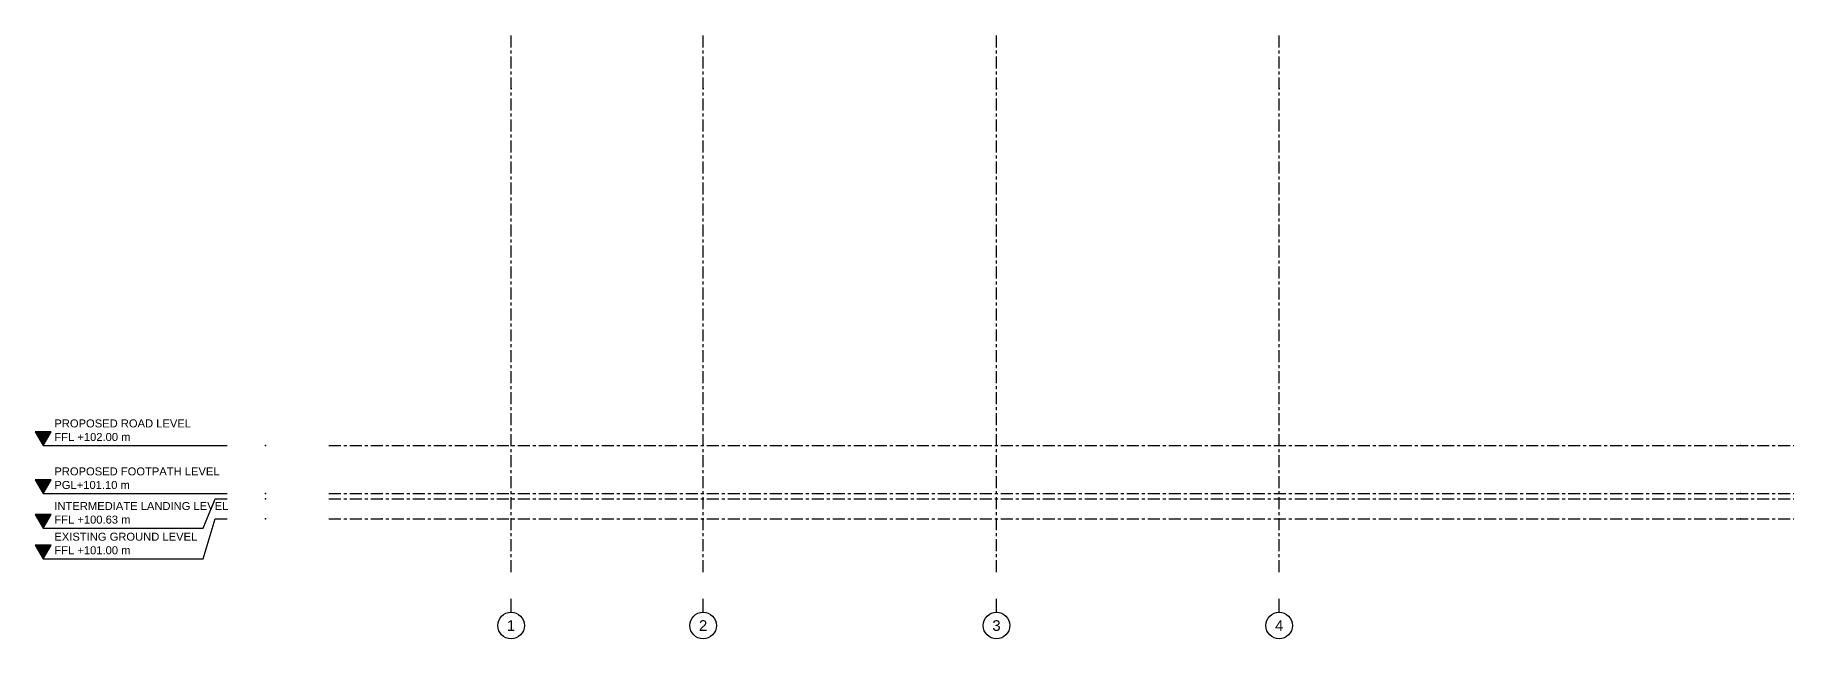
# Model space of a CAD drawing. Header units: millimetres. Extents: x -25371 to 2282244, y -90657 to 147824.
# Drawn here: x 2126763 to 2159732, y -6198 to 5127 of the extents above; entities that cross this region are included whole.
import ezdxf
from ezdxf.enums import TextEntityAlignment as Align

# ---------------------------------------------------------------- set-up
doc = ezdxf.new("R2010")
doc.units = ezdxf.units.MM
doc.linetypes.add('CENTER', pattern=[50.8, 31.75, -6.35, 6.35, -6.35])
doc.linetypes.add('TA_GL_000.90000', pattern=[2.475, 0.9, -0.225, 0.225, -0.225, 0.9])
for name, color, linetype in [('000 - 0_SYM_DWG_GRID-BUBBLE_MAIN_COLOR_6', 7, 'Continuous'), ('000 - 0_SYM_DWG_GRIDLINE_MAIN_COLOR_251', 7, 'Continuous'), ('000 - 0_SYM_DWG_LEVEL_MAIN_COLOR_2', 7, 'Continuous'), ('000 - 0_SYM_DWG_LEVEL_TEXT', 7, 'Continuous'), ('000 - 0_SYM_DWG_SLOPE-SYM_TEXT_COLOR_3', 7, 'Continuous'), ('000 - GRID', 7, 'CENTER')]:
    doc.layers.add(name, color=color, linetype=linetype)
doc.styles.add('Arial', font='arial.ttf', dxfattribs={"height": 300})
doc.styles.add('Arial_1', font='arial.ttf', dxfattribs={"height": 400})
doc.styles.add('TA', font='', dxfattribs={"height": 4.5})
doc.styles.get('TA').set_extended_font_data('Cordia New')

# ---------------------------------------------------------------- blocks, each defined once
blk = doc.blocks.new('*U2260')
at = {"layer": '000 - 0_SYM_DWG_LEVEL_MAIN_COLOR_2'}
blk.add_hatch(color=7, dxfattribs=at).paths.add_polyline_path([(-80.41, 5.18), (-83.4, 0), (-86.39, 5.18)])
at = {"color": 7}
blk.add_point((0, 0), dxfattribs=at)
at = {"layer": '000 - 0_SYM_DWG_GRIDLINE_MAIN_COLOR_251', "color": 7}
blk.add_lwpolyline([(-83.4, 0), (-23.4, 0), (-18.9, 0), (-14.4, 0)], dxfattribs=at)
at = {"layer": '000 - 0_SYM_DWG_LEVEL_MAIN_COLOR_2', "color": 7, "lineweight": 25}
for p, q in [((-80.41, 5.18), (-86.39, 5.18)), ((-86.39, 5.18), (-83.4, 0)), ((-83.4, 0), (-80.41, 5.18))]:
    blk.add_line(p, q, dxfattribs=at)
at = {"layer": '000 - 0_SYM_DWG_LEVEL_TEXT', "color": 7, "style": 'Arial_1'}
for tag, p in [('LV_NAME_1', (-79.18, 11.92)), ('LV_NAME_2', (-79.19, 6.83)), ('LV_NAME_3', (-79.2, 1.74))]:
    blk.add_attdef(tag, p, '', height=3, dxfattribs=at)
blk = doc.blocks.new('*U456')
at = {"layer": '000 - 0_SYM_DWG_LEVEL_MAIN_COLOR_2'}
blk.add_hatch(color=7, dxfattribs=at).paths.add_polyline_path([(-80.41, -5.82), (-83.4, -11), (-86.39, -5.82)])
at = {"color": 7}
blk.add_point((0, 0), dxfattribs=at)
at = {"layer": '000 - 0_SYM_DWG_GRIDLINE_MAIN_COLOR_251', "color": 7}
blk.add_lwpolyline([(-83.4, -11), (-23.4, -11), (-18.9, 0), (-14.4, 0)], dxfattribs=at)
at = {"layer": '000 - 0_SYM_DWG_LEVEL_MAIN_COLOR_2', "color": 7, "lineweight": 25}
for p, q in [((-80.41, -5.82), (-86.39, -5.82)), ((-86.39, -5.82), (-83.4, -11)), ((-83.4, -11), (-80.41, -5.82))]:
    blk.add_line(p, q, dxfattribs=at)
at = {"layer": '000 - 0_SYM_DWG_LEVEL_TEXT', "color": 7, "style": 'Arial_1'}
for tag, p in [('LV_NAME_1', (-79.18, 0.92)), ('LV_NAME_3', (-79.2, -9.26)), ('LV_NAME_2', (-79.19, -4.17))]:
    blk.add_attdef(tag, p, '', height=3, dxfattribs=at)
blk = doc.blocks.new('*U455')
at = {"layer": '000 - 0_SYM_DWG_LEVEL_MAIN_COLOR_2'}
blk.add_hatch(color=7, dxfattribs=at).paths.add_polyline_path([(-80.41, -9.82), (-83.4, -15), (-86.39, -9.82)])
at = {"color": 7}
blk.add_point((0, 0), dxfattribs=at)
at = {"layer": '000 - 0_SYM_DWG_GRIDLINE_MAIN_COLOR_251', "color": 7}
blk.add_lwpolyline([(-83.4, -15), (-23.4, -15), (-18.9, 0), (-14.4, 0)], dxfattribs=at)
at = {"layer": '000 - 0_SYM_DWG_LEVEL_MAIN_COLOR_2', "color": 7, "lineweight": 25}
for p, q in [((-80.41, -9.82), (-86.39, -9.82)), ((-86.39, -9.82), (-83.4, -15)), ((-83.4, -15), (-80.41, -9.82))]:
    blk.add_line(p, q, dxfattribs=at)
at = {"layer": '000 - 0_SYM_DWG_LEVEL_TEXT', "color": 7, "style": 'Arial_1'}
for tag, p in [('LV_NAME_2', (-79.19, -8.17)), ('LV_NAME_1', (-79.18, -3.08)), ('LV_NAME_3', (-79.2, -13.26))]:
    blk.add_attdef(tag, p, '', height=3, dxfattribs=at)
blk = doc.blocks.new('*U2261')
at = {"layer": '000 - 0_SYM_DWG_GRIDLINE_MAIN_COLOR_251', "color": 7, "linetype": 'ByBlock', "ltscale": 5}
blk.add_line((20, 0), (-529.29, 0), dxfattribs=at)
at = {"layer": '000 - 0_SYM_DWG_GRIDLINE_MAIN_COLOR_251', "color": 7}
for p in [(-509.29, 0), (0, 0)]:
    blk.add_point(p, dxfattribs=at)
at = {"color": 7, "style": 'TA', "flags": 1}
blk.add_attdef('LOCATION', (6, -6), '', height=4.5, rotation=270, dxfattribs=at)
blk = doc.blocks.new('*U459')
at = {"layer": '000 - 0_SYM_DWG_GRID-BUBBLE_MAIN_COLOR_6', "color": 7}
blk.add_line((35, 0), (30, 0), dxfattribs=at)
blk.add_circle((40, 0), 5, dxfattribs=at)
at = {"layer": '000 - 0_SYM_DWG_GRIDLINE_MAIN_COLOR_251', "color": 7, "linetype": 'ByBlock', "ltscale": 5}
blk.add_line((20, 0), (-181.5, 0), dxfattribs=at)
at = {"layer": '000 - 0_SYM_DWG_GRIDLINE_MAIN_COLOR_251', "color": 7}
for p in [(-161.5, 0), (0, 0)]:
    blk.add_point(p, dxfattribs=at)
at = {"color": 7, "style": 'TA', "flags": 1}
blk.add_attdef('LOCATION', (6, -6), '', height=4.5, rotation=270, dxfattribs=at)
at = {"layer": '000 - 0_SYM_DWG_SLOPE-SYM_TEXT_COLOR_3', "color": 7, "style": 'Arial'}
blk.add_attdef('GRID-HEAD', text='', height=4, rotation=90, dxfattribs=at).set_placement((40, 0), align=Align.MIDDLE_CENTER)

msp = doc.modelspace()

# ---------------------------------------------------------------- block references
at = {"color": 7, "xscale": 50, "yscale": 50, "zscale": 50}
for name, p, values in [('*U2260', (2131082.646, -2572.744), {'LV_NAME_2': 'PROPOSED ROAD LEVEL', 'LV_NAME_3': 'FFL +102.00 m'}), ('*U2260', (2131082.646, -3472.744), {'LV_NAME_2': 'PROPOSED FOOTPATH LEVEL', 'LV_NAME_3': 'PGL+101.10 m'}), ('*U456', (2131082.646, -3572.744), {'LV_NAME_2': 'INTERMEDIATE LANDING LEVEL', 'LV_NAME_3': 'FFL +100.63 m'}), ('*U455', (2131082.646, -3947.744), {'LV_NAME_2': 'EXISTING GROUND LEVEL', 'LV_NAME_3': 'FFL +101.00 m'})]:
    msp.add_blockref(name, p, dxfattribs=at).add_auto_attribs(values)
at = {"layer": '000 - GRID', "color": 7, "linetype": 'TA_GL_000.90000', "xscale": 50.00000000000004, "yscale": 50.00000000000004, "zscale": 50.00000000000004, "rotation": 270}
for p, values in [((2135684.757, -3947.744), {'GRID-HEAD': '1'}), ((2139284.738, -3947.744), {'GRID-HEAD': '2'}), ((2144784.466, -3947.744), {'GRID-HEAD': '3'}), ((2150084.753, -3947.744), {'GRID-HEAD': '4'})]:
    msp.add_blockref('*U459', p, dxfattribs=at).add_auto_attribs(values)
at = {"layer": '000 - GRID', "color": 7, "linetype": 'TA_GL_000.90000', "xscale": 50.00000000000004, "yscale": 50.00000000000004, "zscale": 50.00000000000004, "rotation": 180}
for p in [(2133267.876, -2572.744), (2133267.876, -3472.744), (2133267.876, -3572.744), (2133267.876, -3947.744)]:
    msp.add_blockref('*U2261', p, dxfattribs=at)

doc.saveas('drawing.dxf')
